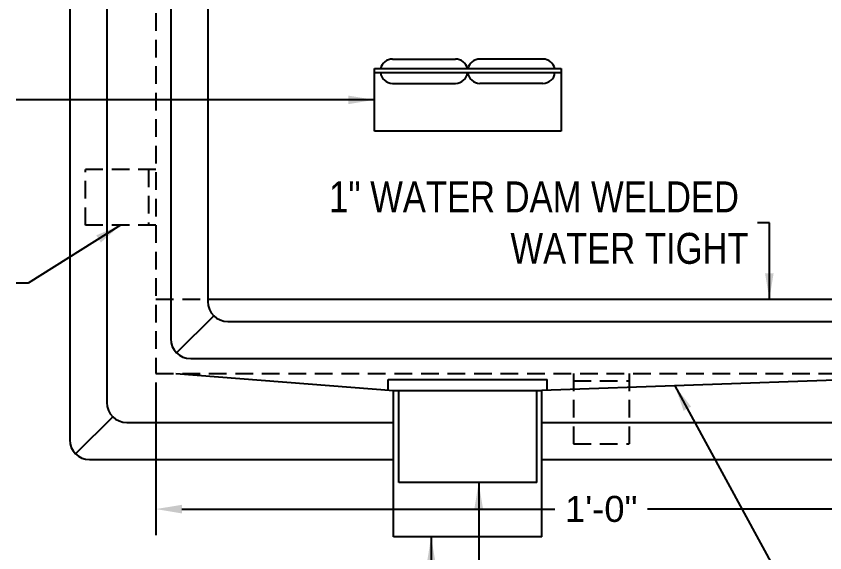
# Model space of a CAD drawing. Header units: inches. Extents: x 1743 to 1787.7, y 1504.4 to 1539.
# Drawn here: x 1752.94 to 1763.84, y 1512.07 to 1519.31 of the extents above; entities that cross this region are included whole.
import ezdxf

# ---------------------------------------------------------------- set-up
doc = ezdxf.new("R2010")
doc.units = ezdxf.units.IN
doc.header["$LTSCALE"] = 1.5
doc.header["$MEASUREMENT"] = 0
doc.linetypes.add('HIDDEN2', pattern=[4.7625, 3.175, -1.5875])
doc.layers.get('Defpoints').update_dxf_attribs({"color": 140})
doc.layers.add('Enclosure', color=4, linetype='Continuous')
doc.layers.add('m-anno-text', color=72, linetype='Continuous')
doc.styles.get("Standard").update_dxf_attribs({"font": 'arial.ttf'})
doc.styles.add('VBFA', font='arial.ttf', dxfattribs={"width": 0.8, "height": 0.4168})
doc.dimstyles.get("Standard").update_dxf_attribs({"dimtxt": 0.18, "dimasz": 0.18, "dimexe": 0.18, "dimexo": 0.0625, "dimgap": 0.09, "dimtad": 0, "dimtih": 1, "dimtoh": 1, "dimdec": 4, "dimzin": 3, "dimdsep": 46, "dimlunit": 4, "dimtxsty": 'Standard', "dimcen": 0.09, "dimadec": 0, "dimazin": 0, "dimtfac": 1, "dimtdec": 4, "dimtofl": 0, "dimtmove": 0, "dimatfit": 3, "dimfxl": 1, "dimtolj": 1, "dimtzin": 0, "dimarcsym": 0})

# ---------------------------------------------------------------- blocks, each defined once
blk = doc.blocks.new('*D6')
at = {"layer": 'Defpoints', "color": 0, "transparency": 16777216}
for p in [(1754.824, 1514.49), (1766.824, 1514.49), (1766.824, 1512.662)]:
    blk.add_point(p, dxfattribs=at)
at = {"layer": 'm-anno-text', "color": 0, "lineweight": -2, "transparency": 16777216}
for p, q in [((1754.824, 1514.368), (1754.824, 1512.311)), ((1766.824, 1514.368), (1766.824, 1512.311)), ((1755.175, 1512.662), (1760.198, 1512.662)), ((1766.473, 1512.662), (1761.449, 1512.662))]:
    blk.add_line(p, q, dxfattribs=at)
at = {"layer": 'm-anno-text', "color": 0, "transparency": 16777216}
for points in [[(1755.175, 1512.72), (1755.175, 1512.603), (1754.824, 1512.662)], [(1766.473, 1512.72), (1766.473, 1512.603), (1766.824, 1512.662)]]:
    blk.add_solid(points, dxfattribs=at)
at = {"layer": 'm-anno-text', "color": 0, "transparency": 16777216, "insert": (1760.824, 1512.662), "char_height": 0.351, "attachment_point": 5}
blk.add_mtext('\\A1;1\'-0"', dxfattribs=at)

msp = doc.modelspace()

# ---------------------------------------------------------------- linework, layer by layer
at = {"layer": 'Enclosure'}
for p, q in [((1753.66271, 1527.38212), (1753.66271, 1513.59698)), ((1754.16271, 1526.88212), (1754.16271, 1514.09698)), ((1755.02385, 1526.02098), (1755.02385, 1514.95812)), ((1755.52385, 1525.52098), (1755.52385, 1515.45812)), ((1758.01167, 1518.72712), (1758.86146, 1518.72712)), ((1760.03847, 1518.72712), (1759.18868, 1518.72712)), ((1757.76705, 1518.59968), (1760.28309, 1518.59968)), ((1757.76705, 1517.75568), (1757.76705, 1518.59968)), ((1760.28309, 1518.59968), (1760.28309, 1517.75568)), ((1757.76705, 1518.54457), (1760.28309, 1518.54457)), ((1758.01167, 1518.3999), (1758.86146, 1518.3999)), ((1760.03847, 1518.3999), (1759.18868, 1518.3999)), ((1760.28309, 1517.75568), (1757.76705, 1517.75568)), ((1755.52385, 1515.48955), (1766.12385, 1515.48955)), ((1755.60251, 1515.26821), (1755.10251, 1514.76821)), ((1755.79242, 1515.18955), (1765.85528, 1515.18955)), ((1755.29242, 1514.68955), (1766.35528, 1514.68955)), ((1755.09242, 1514.48955), (1758.02507, 1514.26258)), ((1766.55528, 1514.48955), (1760.02507, 1514.26258)), ((1757.95493, 1514.40713), (1760.0952, 1514.40713)), ((1757.95493, 1514.26801), (1757.95493, 1514.40713)), ((1760.0952, 1514.26502), (1760.0952, 1514.40713)), ((1758.02507, 1514.26258), (1760.02507, 1514.26258)), ((1758.02507, 1512.29016), (1758.02507, 1514.26258)), ((1758.0952, 1513.0194), (1758.0952, 1514.26258)), ((1759.95493, 1513.0194), (1759.95493, 1514.26258)), ((1760.02507, 1512.29016), (1760.02507, 1514.26258)), ((1754.24137, 1513.90707), (1753.74137, 1513.40707)), ((1754.43128, 1513.82841), (1758.02507, 1513.82841)), ((1760.02507, 1513.82841), (1767.21642, 1513.82841)), ((1753.93128, 1513.32841), (1758.02507, 1513.32841)), ((1760.02507, 1513.32841), (1767.71642, 1513.32841)), ((1759.95493, 1513.0194), (1758.0952, 1513.0194)), ((1760.02507, 1512.29016), (1758.02507, 1512.29016))]:
    msp.add_line(p, q, dxfattribs=at)
at = {"layer": 'Enclosure', "color": 230, "linetype": 'HIDDEN2', "ltscale": 0.05}
for p, q in [((1754.82385, 1526.48955), (1754.82385, 1514.48955)), ((1754.82385, 1517.23955), (1753.87385, 1517.23955)), ((1753.87385, 1516.48955), (1753.87385, 1517.23955)), ((1754.72385, 1517.23955), (1754.72385, 1516.48955)), ((1754.82385, 1516.48955), (1753.87385, 1516.48955)), ((1754.82385, 1514.48955), (1766.82385, 1514.48955)), ((1760.44885, 1514.48955), (1760.44885, 1513.53955)), ((1761.19885, 1514.48955), (1761.19885, 1513.53955)), ((1760.44885, 1514.38955), (1761.19885, 1514.38955)), ((1760.44885, 1513.53955), (1761.19885, 1513.53955))]:
    msp.add_line(p, q, dxfattribs=at)
at = {"layer": 'Enclosure', "linetype": 'HIDDEN2', "ltscale": 0.05}
msp.add_line((1754.82385, 1515.48955), (1755.52385, 1515.48955), dxfattribs=at)
at = {"layer": 'Enclosure'}
for centre, radius, start, end in [((1758.01167, 1518.56351), 0.16361, 90, 167.229144), ((1758.86146, 1518.56351), 0.16361, 12.770856, 90), ((1759.18868, 1518.56351), 0.16361, 90, 167.229144), ((1760.03847, 1518.56351), 0.16361, 12.770856, 90), ((1758.01167, 1518.56351), 0.16361, 186.649157, 270), ((1758.86146, 1518.56351), 0.16361, 270, 353.350843), ((1759.18868, 1518.56351), 0.16361, 186.649157, 270), ((1760.03847, 1518.56351), 0.16361, 270, 353.350843), ((1755.79242, 1515.45812), 0.26857, 180, 270), ((1755.29242, 1514.95812), 0.26857, 180, 270), ((1754.43128, 1514.09698), 0.26857, 180, 270), ((1753.93128, 1513.59698), 0.26857, 180, 270)]:
    msp.add_arc(centre, radius, start, end, dxfattribs=at)

# ---------------------------------------------------------------- texts
at = {"layer": 'm-anno-text', "insert": (1762.80916, 1516.52059), "char_height": 0.4168, "width": 6.054882, "attachment_point": 6, "style": 'VBFA'}
msp.add_mtext('\\A1;1" WATER DAM WELDED  WATER TIGHT', dxfattribs=at)

# ---------------------------------------------------------------- dimensions: what is measured, and where the dimension line sits
at = {"layer": 'm-anno-text'}
dim = msp.add_linear_dim(base=(1766.82385, 1512.66178), p1=(1754.82385, 1514.48955), p2=(1766.82385, 1514.48955), dimstyle='Standard', override={"dimscale": 1.95}, dxfattribs=at)
dim.commit()
dim.dimension.update_dxf_attribs({"geometry": '*D6', "text_midpoint": (1760.82385, 1512.66178)})

# ---------------------------------------------------------------- leaders
for points in [[(1757.76705, 1518.17768), (1753.10127, 1518.17768), (1752.94127, 1518.17768)], [(1763.08916, 1515.48955), (1763.08916, 1516.52059), (1762.92916, 1516.52059)], [(1754.34885, 1516.48955), (1753.10127, 1515.70873), (1752.94127, 1515.70873)], [(1761.81657, 1514.32239), (1763.46907, 1511.28941), (1763.62907, 1511.28941)], [(1759.17285, 1513.0194), (1759.17285, 1510.73774), (1759.01285, 1510.73774)], [(1758.53216, 1512.29016), (1758.5358, 1511.57712), (1758.3758, 1511.57712)]]:
    msp.add_leader(points, dimstyle='Standard', override={"dimscale": 1.95}, dxfattribs=at)

doc.saveas('drawing.dxf')
